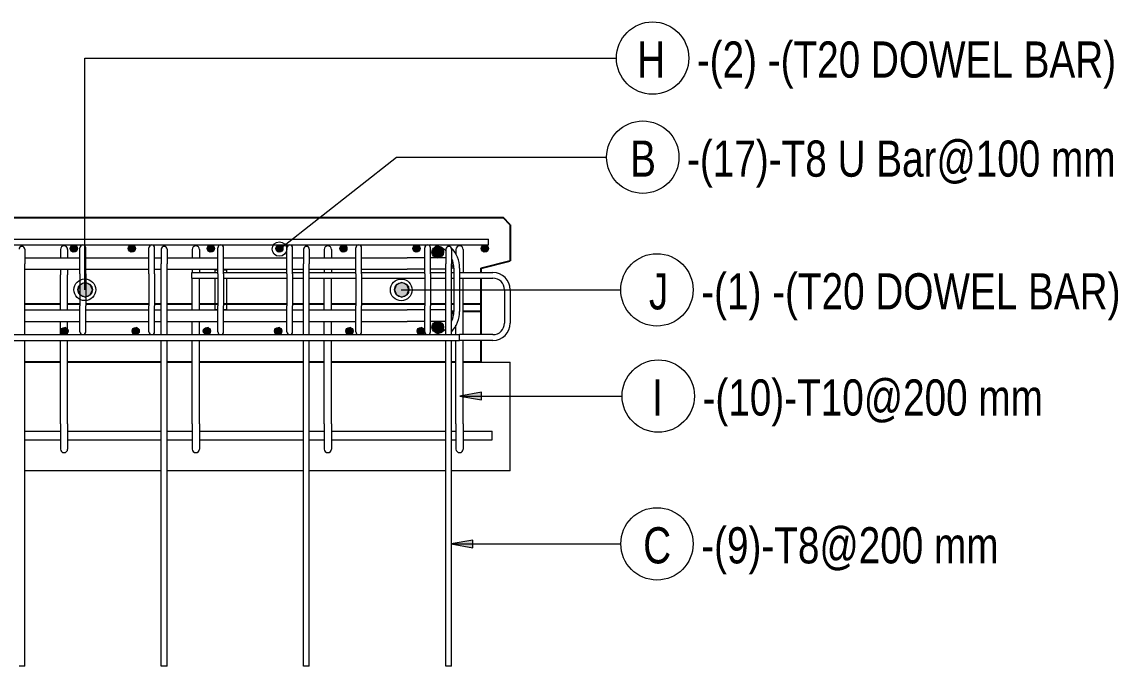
# Model space of a CAD drawing. Header units: millimetres. Extents: x -5092 to 6076, y 17515 to 18426.
# Drawn here: x 4561 to 6076, y 17515 to 18406 of the extents above; entities that cross this region are included whole.
import ezdxf

# ---------------------------------------------------------------- set-up
doc = ezdxf.new("R2010")
doc.units = ezdxf.units.MM
doc.linetypes.add('Dash', pattern=[6.36, 3.18, -3.18])
for name, color, linetype, lineweight in [('A-GENM', 13, 'Continuous', 18), ('A-WALL', 113, 'Continuous', 25), ('A-WALL-HDLN', 110, 'Dash', 25), ('S-BEAM', 12, 'Continuous', 18), ('S-RBAR', 171, 'Continuous', 18), ('S-RBAR-IDEN', 171, 'Continuous', 9)]:
    doc.layers.add(name, color=color, linetype=linetype, lineweight=lineweight)
doc.styles.add('Nirmala UI Semilight', font='NirmalaS.ttf', dxfattribs={"width": 0.8, "height": 50})

# ---------------------------------------------------------------- blocks, each defined once
blk = doc.blocks.new('RR spread anchor face based - RR-SA-7_5-260-V1-Elevation Top 3')
at = {"layer": 'A-GENM'}
for p, q in [((-2929.2, 18063.1), (-2929.2, 18063.8)), ((-2929.2, 18059.4), (-2929.2, 18063.1)), ((-2929.2, 18063.1), (-2925.3, 18063.1)), ((-2917.3, 18063.1), (-2913.2, 18063.1)), ((-2913.2, 18063.8), (-2913.2, 18063.1)), ((-2913.2, 18063.1), (-2913.2, 18059.4)), ((-2929.2, 18008.1), (-2929.2, 18051.4)), ((-2913.2, 18051.4), (-2913.2, 18008.1)), ((-2929.2, 18007.6), (-2929.2, 18008.1)), ((-2929.2, 18008.1), (-2925.3, 18008.1)), ((-2917.3, 18008.1), (-2913.2, 18008.1)), ((-2913.2, 18008.1), (-2913.2, 18007.6))]:
    blk.add_line(p, q, dxfattribs=at)
blk = doc.blocks.new('M_Rebar Tag_rfa MARK - DOT 1_5-794230-Elevation Top 3')
at = {"layer": 'S-RBAR-IDEN'}
blk.add_circle((-2324.5, 18355.6), 50, dxfattribs=at)
blk = doc.blocks.new('M_Rebar Tag_rfa Dimension - DOT-793929-Elevation Top 3')
at = {"layer": 'S-RBAR-IDEN'}
blk.add_circle((-2338, 18218.7), 50, dxfattribs=at)
blk = doc.blocks.new('M_Rebar Tag_rfa Dimension - ARROW-793927-Elevation Top 3')
at = {"layer": 'S-RBAR-IDEN'}
blk.add_circle((-2318.4, 17684.3), 50, dxfattribs=at)

msp = doc.modelspace()

# ---------------------------------------------------------------- hatches: boundary and pattern name
at = {"layer": 'S-RBAR'}
h = msp.add_hatch(color=256, dxfattribs=at)
edge = h.paths.add_edge_path()
edge.add_arc((4632.3, 18092.4), 5, 0, 360)
for points in [[(4630.7, 18087.7), (4636.3, 18089.5), (4636.3, 18095.4), (4630.7, 18097.2), (4627.3, 18092.4)], [(4711, 18087.7), (4716.6, 18089.5), (4716.6, 18095.4), (4711, 18097.2), (4707.6, 18092.4)], [(4820.1, 18087.7), (4825.7, 18089.5), (4825.7, 18095.4), (4820.1, 18097.2), (4816.7, 18092.4)], [(4914.8, 18087.7), (4920.4, 18089.5), (4920.4, 18095.4), (4914.7, 18097), (4911.4, 18092.4), (4913.9, 18088.9)], [(5003.3, 18087.7), (5008.9, 18089.5), (5008.9, 18095.4), (5003.3, 18097.2), (4999.8, 18092.4), (5002.5, 18088.7)], [(5104.2, 18087.7), (5109.8, 18089.5), (5109.8, 18095.4), (5104.1, 18097), (5100.8, 18092.4)], [(5135.2, 18079.4), (5141.5, 18082.4), (5143, 18089.2), (5138.7, 18094.6), (5131.8, 18094.6), (5127.4, 18089.2), (5129, 18082.4)], [(5198.9, 18087.7), (5204.5, 18089.5), (5204.5, 18095.4), (5198.9, 18097.2), (5195.5, 18092.4)], [(4648, 18025.4), (4655, 18028.4), (4658, 18035.4), (4655, 18042.5), (4648, 18045.4), (4640.9, 18042.5), (4638, 18035.4), (4640.9, 18028.4)], [(5085.5, 18025.4), (5092.5, 18028.4), (5095.5, 18035.4), (5092.5, 18042.5), (5085.5, 18045.4), (5078.4, 18042.5), (5075.5, 18035.4), (5078.4, 18028.4)], [(4620.9, 17973.7), (4624.3, 17978.4), (4620.9, 17983.2), (4615.3, 17981.4), (4615.3, 17975.5)], [(4719.4, 17973.7), (4722.8, 17978.4), (4719.4, 17983.2), (4713.8, 17981.4), (4713.8, 17975.5)], [(4817.9, 17973.7), (4821.3, 17978.4), (4817.9, 17983.2), (4812.3, 17981.4), (4812.3, 17975.5)], [(4916.4, 17973.7), (4919.8, 17978.4), (4916.4, 17983.2), (4910.8, 17981.4), (4910.8, 17975.5), (4913.9, 17974.5)], [(5014.9, 17973.7), (5018.3, 17978.4), (5014.9, 17983.2), (5009.3, 17981.4), (5009.3, 17975.5)], [(5113.4, 17973.7), (5116.9, 17978.4), (5113.4, 17983.2), (5107.8, 17981.4), (5107.8, 17975.5)], [(5135.2, 17975.7), (5141.5, 17978.7), (5143, 17985.5), (5138.7, 17990.9), (5131.8, 17990.9), (5127.4, 17985.5), (5129, 17978.7)]]:
    msp.add_hatch(color=256, dxfattribs=at).paths.add_polyline_path(points)
h = msp.add_hatch(color=256, dxfattribs=at)
edge = h.paths.add_edge_path()
edge.add_arc((4712.6, 18092.4), 5, 0, 360)
h = msp.add_hatch(color=256, dxfattribs=at)
edge = h.paths.add_edge_path()
edge.add_arc((4821.7, 18092.4), 5, 0, 360)
h = msp.add_hatch(color=256, dxfattribs=at)
edge = h.paths.add_edge_path()
edge.add_arc((4916.4, 18092.4), 5, 0, 360)
h = msp.add_hatch(color=256, dxfattribs=at)
edge = h.paths.add_edge_path()
edge.add_arc((5004.8, 18092.4), 5, 0, 360)
h = msp.add_hatch(color=256, dxfattribs=at)
edge = h.paths.add_edge_path()
edge.add_arc((5105.8, 18092.4), 5, 0, 360)
h = msp.add_hatch(color=256, dxfattribs=at)
edge = h.paths.add_edge_path()
edge.add_arc((5135.2, 18087.4), 8, 0, 360)
h = msp.add_hatch(color=256, dxfattribs=at)
edge = h.paths.add_edge_path()
edge.add_arc((5200.5, 18092.4), 5, 0, 360)
h = msp.add_hatch(color=256, dxfattribs=at)
edge = h.paths.add_edge_path()
edge.add_arc((4648, 18035.4), 10, 0, 360)
h = msp.add_hatch(color=256, dxfattribs=at)
edge = h.paths.add_edge_path()
edge.add_arc((5085.5, 18035.4), 10, 0, 360)
h = msp.add_hatch(color=256, dxfattribs=at)
edge = h.paths.add_edge_path()
edge.add_arc((4619.3, 17978.4), 5, 0, 360)
h = msp.add_hatch(color=256, dxfattribs=at)
edge = h.paths.add_edge_path()
edge.add_arc((4717.8, 17978.4), 5, 0, 360)
h = msp.add_hatch(color=256, dxfattribs=at)
edge = h.paths.add_edge_path()
edge.add_arc((4816.3, 17978.4), 5, 0, 360)
h = msp.add_hatch(color=256, dxfattribs=at)
edge = h.paths.add_edge_path()
edge.add_arc((4914.8, 17978.4), 5, 0, 360)
h = msp.add_hatch(color=256, dxfattribs=at)
edge = h.paths.add_edge_path()
edge.add_arc((5013.3, 17978.4), 5, 0, 360)
h = msp.add_hatch(color=256, dxfattribs=at)
edge = h.paths.add_edge_path()
edge.add_arc((5111.9, 17978.4), 5, 0, 360)
h = msp.add_hatch(color=256, dxfattribs=at)
edge = h.paths.add_edge_path()
edge.add_arc((5135.2, 17983.7), 8, 0, 360)
at = {"layer": 'S-RBAR-IDEN'}
for points in [[(5165.6, 17888.6), (5195.6, 17883.3), (5195.6, 17893.9)], [(5153.7, 17684.3), (5183.7, 17679), (5183.7, 17689.6)]]:
    msp.add_hatch(color=256, dxfattribs=at).paths.add_polyline_path(points)

# ---------------------------------------------------------------- linework, layer by layer
at = {"layer": 'A-WALL'}
for p, q in [((3470.5, 18135.4), (5225.5, 18135.4)), ((5235.5, 18125.4), (5225.5, 18135.4)), ((5235.5, 18125.4), (5235.5, 18075.4)), ((5195.5, 18065.4), (5235.5, 18075.4)), ((5195.5, 18059.4), (5195.5, 18065.4)), ((5195.5, 17973.4), (5195.5, 18051.4)), ((4613.8, 18015.6), (4564.6, 18015.6)), ((4640.7, 18015.6), (4623.8, 18015.6)), ((4736, 18015.6), (4648.7, 18015.6)), ((4753.2, 18015.6), (4744, 18015.6)), ((4796, 18015.6), (4761.2, 18015.6)), ((4827.5, 18015.6), (4806, 18015.6)), ((4926.7, 18015.6), (4843.5, 18015.6)), ((4949.8, 18015.6), (4934.7, 18015.6)), ((4978.3, 18015.6), (4957.8, 18015.6)), ((5022, 18015.6), (4988.3, 18015.6)), ((5117.3, 18015.6), (5030, 18015.6)), ((5146.5, 18015.6), (5125.3, 18015.6)), ((5157.5, 18015.6), (5154.5, 18015.6)), ((5195.5, 18015.6), (5170.5, 18015.6)), ((5157.5, 18005.6), (5154.5, 18005.6)), ((5195.5, 18005.6), (5170.5, 18005.6)), ((5195.5, 17935.4), (5195.5, 17965.4)), ((4613.8, 17935.4), (4564.6, 17935.4)), ((4753.2, 17935.4), (4623.8, 17935.4)), ((4796, 17935.4), (4761.2, 17935.4)), ((4949.8, 17935.4), (4806, 17935.4)), ((4978.3, 17935.4), (4957.8, 17935.4)), ((5146.5, 17935.4), (4988.3, 17935.4)), ((5160.5, 17935.4), (5154.5, 17935.4)), ((5195.5, 17935.4), (5170.5, 17935.4))]:
    msp.add_line(p, q, dxfattribs=at)
at = {"layer": 'A-WALL-HDLN'}
for p, q in [((4831.3, 18015.6), (4827.5, 18015.6)), ((4843.4, 18015.6), (4839.3, 18015.6))]:
    msp.add_line(p, q, dxfattribs=at)
at = {"layer": 'S-BEAM'}
for p, q in [((5195.5, 17935.4), (5235.5, 17935.4)), ((5235.5, 17785.4), (5235.5, 17935.4)), ((4753.2, 17785.4), (4564.6, 17785.4)), ((4949.8, 17785.4), (4761.2, 17785.4)), ((5146.5, 17785.4), (4957.8, 17785.4)), ((5235.5, 17785.4), (5154.5, 17785.4))]:
    msp.add_line(p, q, dxfattribs=at)
at = {"layer": 'S-RBAR'}
for p, q in [((3490.5, 18105.4), (5205.5, 18105.4)), ((5205.5, 18097.4), (5205.5, 18105.4)), ((3490.5, 18097.4), (5205.5, 18097.4)), ((4564.6, 18091.4), (4564.6, 18071.4)), ((4613.8, 18091.2), (4613.8, 18079.9)), ((4623.8, 18091.2), (4623.8, 18079.9)), ((4630.7, 18097.2), (4627.3, 18092.4)), ((4627.3, 18092.4), (4630.7, 18087.7)), ((4636.3, 18095.4), (4630.7, 18097.2)), ((4630.7, 18087.7), (4636.3, 18089.5)), ((4636.3, 18089.5), (4636.3, 18095.4)), ((4640.7, 18057.4), (4640.7, 18093.4)), ((4648.7, 18057.4), (4648.7, 18093.4)), ((4711, 18097.2), (4707.6, 18092.4)), ((4707.6, 18092.4), (4711, 18087.7)), ((4716.6, 18095.4), (4711, 18097.2)), ((4711, 18087.7), (4716.6, 18089.5)), ((4716.6, 18089.5), (4716.6, 18095.4)), ((4736, 18057.4), (4736, 18093.4)), ((4744, 18057.4), (4744, 18093.4)), ((4753.2, 18091.4), (4753.2, 18071.4)), ((4761.2, 18091.4), (4761.2, 18071.4)), ((4796, 18091.2), (4796, 18079.9)), ((4806, 18091.2), (4806, 18079.9)), ((4820.1, 18097.2), (4816.7, 18092.4)), ((4816.7, 18092.4), (4820.1, 18087.7)), ((4825.7, 18095.4), (4820.1, 18097.2)), ((4820.1, 18087.7), (4825.7, 18089.5)), ((4825.7, 18089.5), (4825.7, 18095.4)), ((4831.3, 18057.4), (4831.3, 18093.4)), ((4839.3, 18057.4), (4839.3, 18093.4)), ((4914.7, 18097), (4911.4, 18092.4)), ((4911.4, 18092.4), (4913.9, 18088.9)), ((4913.9, 18088.9), (4914.8, 18087.7)), ((4920.4, 18095.4), (4914.7, 18097)), ((4914.8, 18087.7), (4920.4, 18089.5)), ((4920.4, 18089.5), (4920.4, 18095.4)), ((4926.7, 18057.4), (4926.7, 18093.4)), ((4934.7, 18057.4), (4934.7, 18093.4)), ((4949.8, 18091.4), (4949.8, 18071.4)), ((4957.8, 18091.4), (4957.8, 18071.4)), ((4978.3, 18091.2), (4978.3, 18079.9)), ((4988.3, 18091.2), (4988.3, 18079.9)), ((5003.3, 18097.2), (4999.8, 18092.4)), ((4999.8, 18092.4), (5002.5, 18088.7)), ((5002.5, 18088.7), (5003.3, 18087.7)), ((5008.9, 18095.4), (5003.3, 18097.2)), ((5003.3, 18087.7), (5008.9, 18089.5)), ((5008.9, 18089.5), (5008.9, 18095.4)), ((5022, 18057.4), (5022, 18093.4)), ((5030, 18057.4), (5030, 18093.4)), ((5104.1, 18097), (5100.8, 18092.4)), ((5100.8, 18092.4), (5104.2, 18087.7)), ((5109.8, 18095.4), (5104.1, 18097)), ((5104.2, 18087.7), (5109.8, 18089.5)), ((5109.8, 18089.5), (5109.8, 18095.4)), ((5117.3, 18057.4), (5117.3, 18093.4)), ((5125.3, 18057.4), (5125.3, 18093.4)), ((5131.8, 18094.6), (5127.4, 18089.2)), ((5127.4, 18089.2), (5129, 18082.4)), ((5138.7, 18094.6), (5131.8, 18094.6)), ((5143, 18089.2), (5138.7, 18094.6)), ((5141.5, 18082.4), (5143, 18089.2)), ((5146.5, 18091.4), (5146.5, 18071.4)), ((5154.5, 18091.4), (5154.5, 18071.4)), ((5160.5, 18091.2), (5160.5, 18084.8)), ((5170.5, 18091.2), (5170.5, 18059.5)), ((5198.9, 18097.2), (5195.5, 18092.4)), ((5195.5, 18092.4), (5198.9, 18087.7)), ((5204.5, 18095.4), (5198.9, 18097.2)), ((5198.9, 18087.7), (5204.5, 18089.5)), ((5204.5, 18089.5), (5204.5, 18095.4)), ((4564.6, 18079.8), (4640.7, 18079.8)), ((4648.7, 18079.8), (4736, 18079.8)), ((4744, 18079.8), (4753.2, 18079.8)), ((4761.2, 18079.8), (4831.3, 18079.8)), ((4839.3, 18079.8), (4926.7, 18079.8)), ((4934.7, 18079.8), (4949.8, 18079.8)), ((4957.8, 18079.8), (5022, 18079.8)), ((5030, 18079.8), (5093.2, 18079.8)), ((5117.4, 18079.8), (5093.2, 18079.8)), ((5146.7, 18079.8), (5125.4, 18079.8)), ((5129, 18082.4), (5135.2, 18079.4)), ((5135.2, 18079.4), (5141.5, 18082.4)), ((5154.5, 18077.8), (5154.7, 18077.8)), ((4564.6, 17973.4), (4564.6, 18071.4)), ((4564.6, 18063.8), (4640.7, 18063.8)), ((4613.8, 18063.8), (4613.8, 18056.2)), ((4623.8, 18063.8), (4623.8, 18056.2)), ((4648.7, 18063.8), (4736, 18063.8)), ((4744, 18063.8), (4753.2, 18063.8)), ((4753.2, 17973.4), (4753.2, 18071.4)), ((4761.2, 17973.4), (4761.2, 18071.4)), ((4761.2, 18063.8), (4831.3, 18063.8)), ((4795.5, 18059.4), (4831.3, 18059.4)), ((4795.5, 18051.4), (4795.5, 18059.4)), ((4796, 18063.8), (4796, 18059.5)), ((4806, 18063.8), (4806, 18059.5)), ((4839.3, 18063.8), (4926.7, 18063.8)), ((4839.3, 18059.4), (4926.7, 18059.4)), ((4934.7, 18063.8), (4949.8, 18063.8)), ((4934.7, 18059.4), (4949.8, 18059.4)), ((4949.8, 17973.4), (4949.8, 18071.4)), ((4957.8, 17973.4), (4957.8, 18071.4)), ((4957.8, 18063.8), (5022, 18063.8)), ((4957.8, 18059.4), (5022, 18059.4)), ((4978.3, 18063.8), (4978.3, 18059.5)), ((4988.3, 18063.8), (4988.3, 18059.5)), ((5030, 18063.8), (5093.2, 18063.8)), ((5030, 18059.4), (5117.3, 18059.4)), ((5117.4, 18063.8), (5093.2, 18063.8)), ((5125.3, 18059.4), (5146.5, 18059.4)), ((5146.7, 18063.8), (5125.4, 18063.8)), ((5146.5, 17973.4), (5146.5, 18071.4)), ((5154.5, 17973.4), (5154.5, 18071.4)), ((5154.5, 18065.8), (5157.4, 18065.8)), ((5154.5, 18059.4), (5157.5, 18059.4)), ((5157.5, 18065.4), (5157.5, 18005.4)), ((5165.5, 18065.4), (5165.5, 18005.4)), ((5165.5, 18059.4), (5211.5, 18059.4)), ((4613.8, 18007.6), (4613.8, 18056.2)), ((4623.8, 18007.6), (4623.8, 18056.2)), ((4640.7, 18057.4), (4640.7, 18013.4)), ((4648, 18045.4), (4640.9, 18042.5)), ((4655, 18042.5), (4648, 18045.4)), ((4648.7, 18057.4), (4648.7, 18013.4)), ((4736, 18057.4), (4736, 18013.4)), ((4744, 18057.4), (4744, 18013.4)), ((4795.5, 18051.4), (4831.3, 18051.4)), ((4796, 18007.6), (4796, 18051.4)), ((4806, 18007.6), (4806, 18051.4)), ((4831.3, 18057.4), (4831.3, 18013.4)), ((4839.3, 18057.4), (4839.3, 18013.4)), ((4839.3, 18051.4), (4926.7, 18051.4)), ((4926.7, 18057.4), (4926.7, 18013.4)), ((4934.7, 18057.4), (4934.7, 18013.4)), ((4934.7, 18051.4), (4949.8, 18051.4)), ((4957.8, 18051.4), (5022, 18051.4)), ((4978.3, 18007.6), (4978.3, 18051.4)), ((4988.3, 18007.6), (4988.3, 18051.4)), ((5022, 18057.4), (5022, 18013.4)), ((5030, 18057.4), (5030, 18013.4)), ((5030, 18051.4), (5117.3, 18051.4)), ((5085.5, 18045.4), (5078.4, 18042.5)), ((5092.5, 18042.5), (5085.5, 18045.4)), ((5117.3, 18057.4), (5117.3, 18013.4)), ((5125.3, 18057.4), (5125.3, 18013.4)), ((5125.3, 18051.4), (5146.5, 18051.4)), ((5154.5, 18051.4), (5157.5, 18051.4)), ((5165.5, 18051.4), (5211.5, 18051.4)), ((5170.5, 17973.4), (5170.5, 18051.4)), ((4640.9, 18042.5), (4638, 18035.4)), ((4638, 18035.4), (4640.9, 18028.4)), ((4640.9, 18028.4), (4648, 18025.4)), ((4648, 18025.4), (4655, 18028.4)), ((4658, 18035.4), (4655, 18042.5)), ((4655, 18028.4), (4658, 18035.4)), ((5078.4, 18042.5), (5075.5, 18035.4)), ((5075.5, 18035.4), (5078.4, 18028.4)), ((5078.4, 18028.4), (5085.5, 18025.4)), ((5085.5, 18025.4), (5092.5, 18028.4)), ((5095.5, 18035.4), (5092.5, 18042.5)), ((5092.5, 18028.4), (5095.5, 18035.4)), ((5227.5, 18035.4), (5227.5, 17989.4)), ((5235.5, 18035.4), (5235.5, 17989.4)), ((4640.7, 17977.4), (4640.7, 18013.4)), ((4648.7, 17977.4), (4648.7, 18013.4)), ((4736, 17977.4), (4736, 18013.4)), ((4744, 17977.4), (4744, 18013.4)), ((4831.3, 17977.4), (4831.3, 18013.4)), ((4839.3, 17977.4), (4839.3, 18013.4)), ((4926.7, 17977.4), (4926.7, 18013.4)), ((4934.7, 17977.4), (4934.7, 18013.4)), ((5022, 17977.4), (5022, 18013.4)), ((5030, 17977.4), (5030, 18013.4)), ((5117.3, 17977.4), (5117.3, 18013.4)), ((5125.3, 17977.4), (5125.3, 18013.4)), ((4564.6, 18007.6), (4640.7, 18007.6)), ((4648.7, 18007.6), (4736, 18007.6)), ((4744, 18007.6), (4753.2, 18007.6)), ((4761.2, 18007.6), (4831.3, 18007.6)), ((4839.3, 18007.6), (4926.7, 18007.6)), ((4934.7, 18007.6), (4949.8, 18007.6)), ((4957.8, 18007.6), (5022, 18007.6)), ((5030, 18007.6), (5093.2, 18007.6)), ((5117.4, 18007.6), (5093.2, 18007.6)), ((5146.7, 18007.6), (5125.4, 18007.6)), ((4564.6, 17991.6), (4640.7, 17991.6)), ((4613.8, 17973.4), (4613.8, 17991.6)), ((4620.9, 17983.2), (4615.3, 17981.4)), ((4624.3, 17978.4), (4620.9, 17983.2)), ((4623.8, 17973.4), (4623.8, 17991.6)), ((4648.7, 17991.6), (4736, 17991.6)), ((4719.4, 17983.2), (4713.8, 17981.4)), ((4722.8, 17978.4), (4719.4, 17983.2)), ((4744, 17991.6), (4753.2, 17991.6)), ((4761.2, 17991.6), (4831.3, 17991.6)), ((4796, 17973.4), (4796, 17991.6)), ((4806, 17973.4), (4806, 17991.6)), ((4817.9, 17983.2), (4812.3, 17981.4)), ((4821.3, 17978.4), (4817.9, 17983.2)), ((4839.3, 17991.6), (4926.7, 17991.6)), ((4916.4, 17983.2), (4910.8, 17981.4)), ((4919.8, 17978.4), (4916.4, 17983.2)), ((4934.7, 17991.6), (4949.8, 17991.6)), ((4957.8, 17991.6), (5022, 17991.6)), ((4978.3, 17973.4), (4978.3, 17991.6)), ((4988.3, 17973.4), (4988.3, 17991.6)), ((5014.9, 17983.2), (5009.3, 17981.4)), ((5018.3, 17978.4), (5014.9, 17983.2)), ((5030, 17991.6), (5093.2, 17991.6)), ((5117.4, 17991.6), (5093.2, 17991.6)), ((5113.4, 17983.2), (5107.8, 17981.4)), ((5116.9, 17978.4), (5113.4, 17983.2)), ((5146.7, 17991.6), (5125.4, 17991.6)), ((5131.8, 17990.9), (5127.4, 17985.5)), ((5127.4, 17985.5), (5129, 17978.7)), ((5138.7, 17990.9), (5131.8, 17990.9)), ((5143, 17985.5), (5138.7, 17990.9)), ((5141.5, 17978.7), (5143, 17985.5)), ((5160.5, 17973.4), (5160.5, 17986.3)), ((3530.5, 17973.4), (5165.5, 17973.4)), ((4615.3, 17981.4), (4615.3, 17975.5)), ((4615.3, 17975.5), (4620.9, 17973.7)), ((4620.9, 17973.7), (4624.3, 17978.4)), ((4713.8, 17981.4), (4713.8, 17975.5)), ((4713.8, 17975.5), (4719.4, 17973.7)), ((4719.4, 17973.7), (4722.8, 17978.4)), ((4812.3, 17981.4), (4812.3, 17975.5)), ((4812.3, 17975.5), (4817.9, 17973.7)), ((4817.9, 17973.7), (4821.3, 17978.4)), ((4910.8, 17981.4), (4910.8, 17975.5)), ((4910.8, 17975.5), (4913.9, 17974.5)), ((4913.9, 17974.5), (4916.4, 17973.7)), ((4916.4, 17973.7), (4919.8, 17978.4)), ((5009.3, 17981.4), (5009.3, 17975.5)), ((5009.3, 17975.5), (5014.9, 17973.7)), ((5014.9, 17973.7), (5018.3, 17978.4)), ((5107.8, 17981.4), (5107.8, 17975.5)), ((5107.8, 17975.5), (5113.4, 17973.7)), ((5113.4, 17973.7), (5116.9, 17978.4)), ((5129, 17978.7), (5135.2, 17975.7)), ((5135.2, 17975.7), (5141.5, 17978.7)), ((5165.5, 17965.4), (5165.5, 17973.4)), ((5211.5, 17973.4), (5165.5, 17973.4)), ((3530.5, 17965.4), (5165.5, 17965.4)), ((4564.6, 17515.4), (4564.6, 17965.4)), ((4613.8, 17850.4), (4613.8, 17965.4)), ((4623.8, 17850.4), (4623.8, 17965.4)), ((4753.2, 17515.4), (4753.2, 17965.4)), ((4761.2, 17515.4), (4761.2, 17965.4)), ((4796, 17850.4), (4796, 17965.4)), ((4806, 17850.4), (4806, 17965.4)), ((4949.8, 17515.4), (4949.8, 17965.4)), ((4957.8, 17515.4), (4957.8, 17965.4)), ((4978.3, 17850.4), (4978.3, 17965.4)), ((4988.3, 17850.4), (4988.3, 17965.4)), ((5146.5, 17515.4), (5146.5, 17965.4)), ((5154.5, 17515.4), (5154.5, 17965.4)), ((5160.5, 17850.4), (5160.5, 17965.4)), ((5211.5, 17965.4), (5165.5, 17965.4)), ((5170.5, 17850.4), (5170.5, 17965.4)), ((4613.8, 17850.4), (4613.8, 17815.4)), ((4623.8, 17850.4), (4623.8, 17815.4)), ((4796, 17850.4), (4796, 17815.4)), ((4806, 17850.4), (4806, 17815.4)), ((4978.3, 17850.4), (4978.3, 17815.4)), ((4988.3, 17850.4), (4988.3, 17815.4)), ((5160.5, 17850.4), (5160.5, 17815.4)), ((5170.5, 17850.4), (5170.5, 17815.4)), ((4564.6, 17840.1), (4613.8, 17840.1)), ((4623.8, 17840.1), (4753.2, 17840.1)), ((4761.2, 17840.1), (4796, 17840.1)), ((4806, 17840.1), (4949.8, 17840.1)), ((4957.8, 17840.1), (4978.3, 17840.1)), ((4988.3, 17840.1), (5146.5, 17840.1)), ((5154.5, 17840.1), (5160.5, 17840.1)), ((5170.5, 17840.1), (5210.5, 17840.1)), ((5210.5, 17828.1), (5210.5, 17840.1)), ((4564.6, 17828.1), (4613.8, 17828.1)), ((4623.8, 17828.1), (4753.2, 17828.1)), ((4761.2, 17828.1), (4796, 17828.1)), ((4806, 17828.1), (4949.8, 17828.1)), ((4957.8, 17828.1), (4978.3, 17828.1)), ((4988.3, 17828.1), (5146.5, 17828.1)), ((5154.5, 17828.1), (5160.5, 17828.1)), ((5170.5, 17828.1), (5210.5, 17828.1)), ((4564.6, 17515.4), (4556.6, 17515.4)), ((4761.2, 17515.4), (4753.2, 17515.4)), ((4957.8, 17515.4), (4949.8, 17515.4)), ((5154.5, 17515.4), (5146.5, 17515.4))]:
    msp.add_line(p, q, dxfattribs=at)
for centre, radius in [((4632.3, 18092.4), 5), ((4712.6, 18092.4), 5), ((4821.7, 18092.4), 5), ((4916.4, 18092.4), 5), ((5004.8, 18092.4), 5), ((5105.8, 18092.4), 5), ((5135.2, 18087.4), 8), ((5200.5, 18092.4), 5), ((4648, 18035.4), 10), ((5085.5, 18035.4), 10), ((4619.3, 17978.4), 5), ((4717.8, 17978.4), 5), ((4816.3, 17978.4), 5), ((4914.8, 17978.4), 5), ((5013.3, 17978.4), 5), ((5111.9, 17978.4), 5), ((5135.2, 17983.7), 8)]:
    msp.add_circle(centre, radius, dxfattribs=at)
for centre, radius, start, end in [((4560.6, 18091.4), 4, 0, 180), ((4618.8, 18091.2), 5, 0, 180), ((4644.7, 18093.4), 4, 0, 180), ((4740, 18093.4), 4, 0, 180), ((4757.2, 18091.4), 4, 0, 180), ((4801, 18091.2), 5, 0, 180), ((4835.3, 18093.4), 4, 0, 180), ((4930.7, 18093.4), 4, 0, 180), ((4953.8, 18091.4), 4, 0, 180), ((4983.3, 18091.2), 5, 0, 180), ((5026, 18093.4), 4, 0, 180), ((5121.3, 18093.4), 4, 0, 180), ((5125.5, 18065.4), 32, 48.6834, 90), ((5150.5, 18091.4), 4, 0, 180), ((5125.5, 18065.4), 40, 48.3221, 53.768), ((5125.5, 18065.4), 40, 0, 44.4853), ((5165.5, 18091.2), 5, 0, 180), ((5148.7, 18071.8), 8, 33.2819, 44.0332), ((5125.5, 18065.4), 32, 0, 23.9603), ((5148.7, 18071.8), 8, 315.9668, 357.3982), ((5211.5, 18035.4), 24, 0, 90), ((5211.5, 18035.4), 16, 0, 90), ((5148.7, 17999.6), 8, 0.835, 44.0332), ((5125.5, 18005.4), 40, 316.6889, 0), ((5125.5, 18005.4), 32, 336.0397, 0), ((5148.7, 17999.6), 8, 315.9668, 344.165), ((5211.5, 17989.4), 16, 270, 0), ((5211.5, 17989.4), 24, 270, 360), ((4644.7, 17977.4), 4, 180, 0), ((4740, 17977.4), 4, 180, 0), ((4835.3, 17977.4), 4, 180, 0), ((4930.7, 17977.4), 4, 180, 0), ((5026, 17977.4), 4, 180, 0), ((5121.3, 17977.4), 4, 180, 0), ((5125.5, 18005.4), 32, 270, 311.3166), ((4618.8, 17815.4), 5, 180, 0), ((4618.8, 17815.4), 5, 345, 0), ((4801, 17815.4), 5, 180, 0), ((4801, 17815.4), 5, 345, 0), ((4983.3, 17815.4), 5, 180, 0), ((4983.3, 17815.4), 5, 345, 0), ((5165.5, 17815.4), 5, 180, 0), ((5165.5, 17815.4), 5, 345, 0)]:
    msp.add_arc(centre, radius, start, end, dxfattribs=at)
at = {"layer": 'S-RBAR-IDEN'}
for p, q in [((4647.5, 18355.6), (5382.2, 18355.6)), ((4647.5, 18035.5), (4647.5, 18355.6)), ((4916.5, 18091.7), (5078.4, 18218.7)), ((5078.4, 18218.7), (5368.7, 18218.7)), ((5084.9, 18035.2), (5388.3, 18035.2)), ((5195.6, 17893.9), (5165.6, 17888.6)), ((5195.6, 17883.3), (5195.6, 17893.9)), ((5165.6, 17888.6), (5195.6, 17883.3)), ((5165.6, 17888.6), (5390.1, 17888.6)), ((5183.7, 17689.6), (5153.7, 17684.3)), ((5153.7, 17684.3), (5183.7, 17679)), ((5153.7, 17684.3), (5388.3, 17684.3)), ((5183.7, 17679), (5183.7, 17689.6))]:
    msp.add_line(p, q, dxfattribs=at)
for centre, radius in [((4916.5, 18091.7), 10), ((4647.5, 18035.5), 15), ((5084.9, 18035.2), 15)]:
    msp.add_circle(centre, radius, dxfattribs=at)

# ---------------------------------------------------------------- block references
at = {"layer": 'A-GENM'}
msp.add_blockref('RR spread anchor face based - RR-SA-7_5-260-V1-Elevation Top 3', (7756.7, 0), dxfattribs=at)
at = {"layer": 'S-RBAR-IDEN'}
for name, p in [('M_Rebar Tag_rfa MARK - DOT 1_5-794230-Elevation Top 3', (7756.7, 0)), ('M_Rebar Tag_rfa Dimension - DOT-793929-Elevation Top 3', (7756.7, 0)), ('M_Rebar Tag_rfa MARK - DOT 1_5-794230-Elevation Top 3', (7762.7, -320.3)), ('M_Rebar Tag_rfa Dimension - ARROW-793927-Elevation Top 3', (7758.5, 204.3)), ('M_Rebar Tag_rfa Dimension - ARROW-793927-Elevation Top 3', (7756.7, 0))]:
    msp.add_blockref(name, p, dxfattribs=at)

# ---------------------------------------------------------------- texts
at = {"layer": 'S-RBAR-IDEN', "char_height": 50, "attachment_point": 1, "style": 'Nirmala UI Semilight'}
for s, insert, width in [('H', (5411, 18378.6), 47.46), ('-(2) -(T20 DOWEL BAR)', (5493.3, 18378.6), 678.548), ('B', (5401.2, 18241.7), 38.481), ('-(17)-T8 U Bar@100 mm', (5479.8, 18241.7), 699.071), ('-(1) -(T20 DOWEL BAR)', (5499.4, 18058.3), 668.287), ('J', (5427.2, 18058.3), 23.089), ('I', (5431.7, 17911.6), 16.675), ('-(10)-T10@200 mm', (5501.2, 17911.6), 556.692), ('-(9)-T8@200 mm', (5499.4, 17707.3), 505.384), ('C', (5419.2, 17707.3), 42.329)]:
    msp.add_mtext(s, dxfattribs=dict(at, insert=insert, width=width))

doc.saveas('drawing.dxf')
